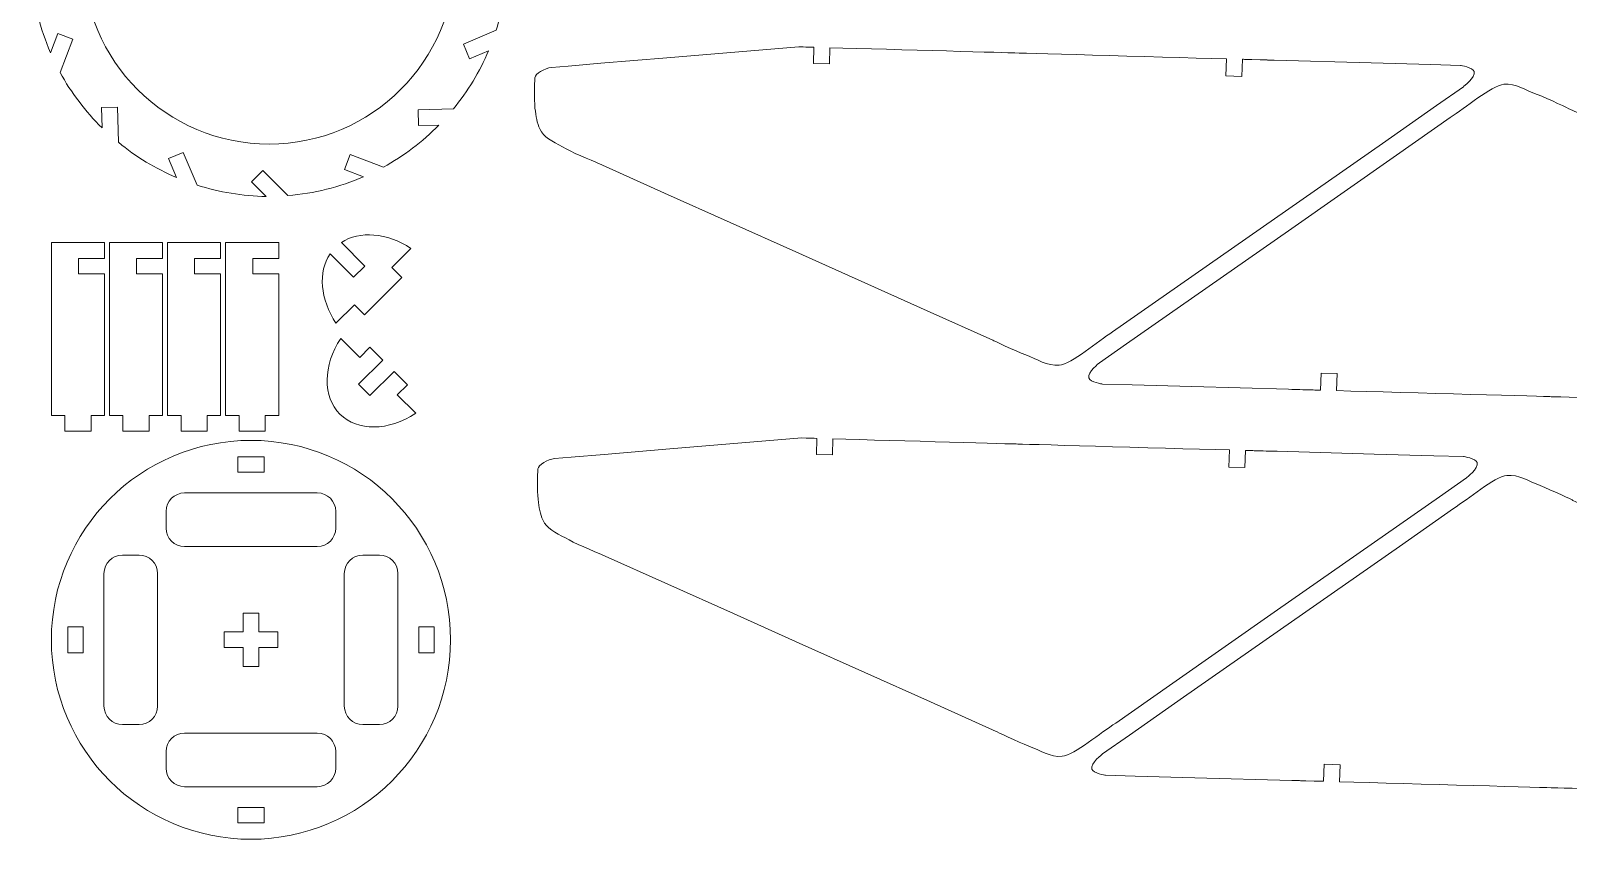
# Model space of a CAD drawing. Header units: millimetres. Extents: x -297 to 271, y -150 to 147.
# Drawn here: x -297.2 to -13.3, y -150.2 to -0.8 of the extents above; entities that cross this region are included whole.
import ezdxf

# ---------------------------------------------------------------- set-up
doc = ezdxf.new("R2010")
doc.units = ezdxf.units.MM
doc.header["$MEASUREMENT"] = 0
doc.layers.add('layer 1', color=7, linetype='Continuous')

msp = doc.modelspace()

# ---------------------------------------------------------------- linework, layer by layer
at = {"layer": 'layer 1', "color": 1, "lineweight": 9}
for points, knots in [([(-252.6139, 56.5803), (-252.6139, 56.5803), (-249.8898, 53.8562), (-249.8898, 53.8562), (-249.8898, 53.8562), (-249.8898, 53.8562), (-251.9717, 51.7743), (-251.9717, 51.7743), (-251.9717, 51.7743), (-251.9717, 51.7743), (-256.614, 56.4166), (-256.614, 56.4166), (-256.614, 56.4166), (-261.434, 56.0329), (-266.164, 54.8612), (-270.6038, 52.9423), (-270.6038, 52.9423), (-270.6038, 52.9423), (-267.0518, 51.588), (-267.0518, 51.588), (-267.0518, 51.588), (-267.0518, 51.588), (-268.1008, 48.8363), (-268.1008, 48.8363), (-268.1008, 48.8363), (-268.1008, 48.8363), (-274.238, 51.1762), (-274.238, 51.1762), (-274.238, 51.1762), (-278.0063, 49.1025), (-281.4624, 46.4795), (-284.4724, 43.4104), (-284.4724, 43.4104), (-284.4724, 43.4104), (-280.7087, 43.4909), (-280.7087, 43.4909), (-280.7087, 43.4909), (-280.7087, 43.4909), (-280.6459, 40.5474), (-280.6459, 40.5474), (-280.6459, 40.5474), (-280.6459, 40.5474), (-287.1447, 40.4074), (-287.1447, 40.4074), (-287.1447, 40.4074), (-289.8092, 37.162), (-292.0076, 33.5339), (-293.647, 29.6692), (-293.647, 29.6692), (-293.647, 29.6692), (-290.1788, 31.1343), (-290.1788, 31.1343), (-290.1788, 31.1343), (-290.1788, 31.1343), (-289.0328, 28.4218), (-289.0328, 28.4218), (-289.0328, 28.4218), (-289.0328, 28.4218), (-295.0416, 25.884), (-295.0416, 25.884), (-295.0416, 25.884), (-296.3715, 21.7601), (-297.0972, 17.4439), (-297.167, 13.1171), (-297.167, 13.1171), (-297.167, 13.1171), (-294.4434, 15.8407), (-294.4434, 15.8407), (-294.4434, 15.8407), (-294.4434, 15.8407), (-292.3615, 13.7588), (-292.3615, 13.7588), (-292.3615, 13.7588), (-292.3615, 13.7588), (-297.0038, 9.1159), (-297.0038, 9.1159), (-297.0038, 9.1159), (-296.6186, 4.2937), (-295.4469, -0.4362), (-293.528, -4.876), (-293.528, -4.876), (-293.528, -4.876), (-292.1726, -1.3218), (-292.1726, -1.3218), (-292.1726, -1.3218), (-292.1726, -1.3218), (-289.4215, -2.3708), (-289.4215, -2.3708), (-289.4215, -2.3708), (-289.4215, -2.3708), (-291.7631, -8.5124), (-291.7631, -8.5124), (-291.7631, -8.5124), (-289.6914, -12.2836), (-287.0683, -15.7505), (-283.9992, -18.7659), (-283.9992, -18.7659), (-283.9992, -18.7659), (-284.0802, -14.9785), (-284.0802, -14.9785), (-284.0802, -14.9785), (-284.0802, -14.9785), (-281.1362, -14.9157), (-281.1362, -14.9157), (-281.1362, -14.9157), (-281.1362, -14.9157), (-280.9962, -21.4366), (-280.9962, -21.4366), (-280.9962, -21.4366), (-277.7394, -24.1034), (-274.1166, -26.2964), (-270.2466, -27.9357), (-270.2466, -27.9357), (-270.2466, -27.9357), (-271.7211, -24.4449), (-271.7211, -24.4449), (-271.7211, -24.4449), (-271.7211, -24.4449), (-269.0086, -23.2989), (-269.0086, -23.2989), (-269.0086, -23.2989), (-269.0086, -23.2989), (-266.4642, -29.3231), (-266.4642, -29.3231), (-266.4642, -29.3231), (-262.3395, -30.6502), (-258.0287, -31.3651), (-253.7019, -31.4349), (-253.7019, -31.4349), (-253.7019, -31.4349), (-256.426, -28.7108), (-256.426, -28.7108), (-256.426, -28.7108), (-256.426, -28.7108), (-254.3441, -26.6289), (-254.3441, -26.6289), (-254.3441, -26.6289), (-254.3441, -26.6289), (-249.7012, -31.2712), (-249.7012, -31.2712), (-249.7012, -31.2712), (-244.8798, -30.8867), (-240.1498, -29.715), (-235.71, -27.7961), (-235.71, -27.7961), (-235.71, -27.7961), (-239.2642, -26.4407), (-239.2642, -26.4407), (-239.2642, -26.4407), (-239.2642, -26.4407), (-238.2152, -23.6896), (-238.2152, -23.6896), (-238.2152, -23.6896), (-238.2152, -23.6896), (-232.0736, -26.0312), (-232.0736, -26.0312), (-232.0736, -26.0312), (-228.3024, -23.9593), (-224.8355, -21.3363), (-221.8201, -18.2672), (-221.8201, -18.2672), (-221.8201, -18.2672), (-225.6075, -18.3482), (-225.6075, -18.3482), (-225.6075, -18.3482), (-225.6075, -18.3482), (-225.6703, -15.4042), (-225.6703, -15.4042), (-225.6703, -15.4042), (-225.6703, -15.4042), (-219.1494, -15.2642), (-219.1494, -15.2642), (-219.1494, -15.2642), (-216.4826, -12.0074), (-214.2895, -8.3846), (-212.6502, -4.5146), (-212.6502, -4.5146), (-212.6502, -4.5146), (-216.141, -5.9891), (-216.141, -5.9891), (-216.141, -5.9891), (-216.141, -5.9891), (-217.287, -3.2766), (-217.287, -3.2766), (-217.287, -3.2766), (-217.287, -3.2766), (-211.2628, -0.7322), (-211.2628, -0.7322), (-211.2628, -0.7322), (-209.9357, 3.3923), (-209.2209, 7.7031), (-209.151, 12.0299), (-209.151, 12.0299), (-209.151, 12.0299), (-211.8751, 9.3058), (-211.8751, 9.3058), (-211.8751, 9.3058), (-211.8751, 9.3058), (-213.957, 11.3877), (-213.957, 11.3877), (-213.957, 11.3877), (-213.957, 11.3877), (-209.3147, 16.0306), (-209.3147, 16.0306), (-209.3147, 16.0306), (-209.6939, 20.8474), (-210.871, 25.5828), (-212.7899, 30.0226), (-212.7899, 30.0226), (-212.7899, 30.0226), (-214.1453, 26.4678), (-214.1453, 26.4678), (-214.1453, 26.4678), (-214.1453, 26.4678), (-216.8964, 27.5173), (-216.8964, 27.5173), (-216.8964, 27.5173), (-216.8964, 27.5173), (-214.5548, 33.6584), (-214.5548, 33.6584), (-214.5548, 33.6584), (-216.6266, 37.4295), (-219.2496, 40.8964), (-222.3187, 43.9118), (-222.3187, 43.9118), (-222.3187, 43.9118), (-222.2377, 40.1244), (-222.2377, 40.1244), (-222.2377, 40.1244), (-222.2377, 40.1244), (-225.1817, 40.0616), (-225.1817, 40.0616), (-225.1817, 40.0616), (-225.1817, 40.0616), (-225.3217, 46.5825), (-225.3217, 46.5825), (-225.3217, 46.5825), (-228.5785, 49.2494), (-232.2013, 51.4424), (-236.0713, 53.0817), (-236.0713, 53.0817), (-236.0713, 53.0817), (-234.5968, 49.5909), (-234.5968, 49.5909), (-234.5968, 49.5909), (-234.5968, 49.5909), (-237.3093, 48.4449), (-237.3093, 48.4449), (-237.3093, 48.4449), (-237.3093, 48.4449), (-239.8537, 54.4691), (-239.8537, 54.4691), (-239.8537, 54.4691), (-243.9784, 55.7962), (-248.2892, 56.5111), (-252.6161, 56.5809), (-252.6161, 56.5809), (-252.6161, 56.5809), (-252.6139, 56.5803), (-252.6139, 56.5803)], [0, 0, 0, 0, 0.01515152, 0.01515152, 0.01515152, 0.01515152, 0.03030303, 0.03030303, 0.03030303, 0.03030303, 0.04545455, 0.04545455, 0.04545455, 0.04545455, 0.06060606, 0.06060606, 0.06060606, 0.06060606, 0.07575758, 0.07575758, 0.07575758, 0.07575758, 0.09090909, 0.09090909, 0.09090909, 0.09090909, 0.10606061, 0.10606061, 0.10606061, 0.10606061, 0.12121212, 0.12121212, 0.12121212, 0.12121212, 0.13636364, 0.13636364, 0.13636364, 0.13636364, 0.15151515, 0.15151515, 0.15151515, 0.15151515, 0.16666667, 0.16666667, 0.16666667, 0.16666667, 0.18181818, 0.18181818, 0.18181818, 0.18181818, 0.1969697, 0.1969697, 0.1969697, 0.1969697, 0.21212121, 0.21212121, 0.21212121, 0.21212121, 0.22727273, 0.22727273, 0.22727273, 0.22727273, 0.24242424, 0.24242424, 0.24242424, 0.24242424, 0.25757576, 0.25757576, 0.25757576, 0.25757576, 0.27272727, 0.27272727, 0.27272727, 0.27272727, 0.28787879, 0.28787879, 0.28787879, 0.28787879, 0.3030303, 0.3030303, 0.3030303, 0.3030303, 0.31818182, 0.31818182, 0.31818182, 0.31818182, 0.33333333, 0.33333333, 0.33333333, 0.33333333, 0.34848485, 0.34848485, 0.34848485, 0.34848485, 0.36363636, 0.36363636, 0.36363636, 0.36363636, 0.37878788, 0.37878788, 0.37878788, 0.37878788, 0.39393939, 0.39393939, 0.39393939, 0.39393939, 0.40909091, 0.40909091, 0.40909091, 0.40909091, 0.42424242, 0.42424242, 0.42424242, 0.42424242, 0.43939394, 0.43939394, 0.43939394, 0.43939394, 0.45454545, 0.45454545, 0.45454545, 0.45454545, 0.46969697, 0.46969697, 0.46969697, 0.46969697, 0.48484848, 0.48484848, 0.48484848, 0.48484848, 0.5, 0.5, 0.5, 0.5, 0.51515152, 0.51515152, 0.51515152, 0.51515152, 0.53030303, 0.53030303, 0.53030303, 0.53030303, 0.54545455, 0.54545455, 0.54545455, 0.54545455, 0.56060606, 0.56060606, 0.56060606, 0.56060606, 0.57575758, 0.57575758, 0.57575758, 0.57575758, 0.59090909, 0.59090909, 0.59090909, 0.59090909, 0.60606061, 0.60606061, 0.60606061, 0.60606061, 0.62121212, 0.62121212, 0.62121212, 0.62121212, 0.63636364, 0.63636364, 0.63636364, 0.63636364, 0.65151515, 0.65151515, 0.65151515, 0.65151515, 0.66666667, 0.66666667, 0.66666667, 0.66666667, 0.68181818, 0.68181818, 0.68181818, 0.68181818, 0.6969697, 0.6969697, 0.6969697, 0.6969697, 0.71212121, 0.71212121, 0.71212121, 0.71212121, 0.72727273, 0.72727273, 0.72727273, 0.72727273, 0.74242424, 0.74242424, 0.74242424, 0.74242424, 0.75757576, 0.75757576, 0.75757576, 0.75757576, 0.77272727, 0.77272727, 0.77272727, 0.77272727, 0.78787879, 0.78787879, 0.78787879, 0.78787879, 0.8030303, 0.8030303, 0.8030303, 0.8030303, 0.81818182, 0.81818182, 0.81818182, 0.81818182, 0.83333333, 0.83333333, 0.83333333, 0.83333333, 0.84848485, 0.84848485, 0.84848485, 0.84848485, 0.86363636, 0.86363636, 0.86363636, 0.86363636, 0.87878788, 0.87878788, 0.87878788, 0.87878788, 0.89393939, 0.89393939, 0.89393939, 0.89393939, 0.90909091, 0.90909091, 0.90909091, 0.90909091, 0.92424242, 0.92424242, 0.92424242, 0.92424242, 0.93939394, 0.93939394, 0.93939394, 0.93939394, 0.95454545, 0.95454545, 0.95454545, 0.95454545, 0.96969697, 0.96969697, 0.96969697, 0.96969697, 1, 1, 1, 1]), ([(-218.8296, 12.5729), (-218.8296, 31.5324), (-234.1993, 46.9021), (-253.1588, 46.9021), (-253.1588, 46.9021), (-272.1183, 46.9021), (-287.488, 31.5324), (-287.488, 12.5729), (-287.488, 12.5729), (-287.488, -6.3866), (-272.1183, -21.7563), (-253.1588, -21.7563), (-253.1588, -21.7563), (-234.1993, -21.7563), (-218.8296, -6.3866), (-218.8296, 12.5729)], [0, 0, 0, 0, 0.2, 0.2, 0.2, 0.2, 0.4, 0.4, 0.4, 0.4, 0.6, 0.6, 0.6, 0.6, 1, 1, 1, 1]), ([(-219.6764, -113.3311), (-219.6764, -92.9841), (-236.1709, -76.4896), (-256.5179, -76.4896), (-256.5179, -76.4896), (-276.8649, -76.4896), (-293.3594, -92.9841), (-293.3594, -113.3311), (-293.3594, -113.3311), (-293.3594, -133.6781), (-276.8649, -150.1726), (-256.5179, -150.1726), (-256.5179, -150.1726), (-236.1709, -150.1726), (-219.6764, -133.6781), (-219.6764, -113.3311)], [0, 0, 0, 0, 0.2, 0.2, 0.2, 0.2, 0.4, 0.4, 0.4, 0.4, 0.6, 0.6, 0.6, 0.6, 1, 1, 1, 1]), ([(-258.9426, -82.361), (-258.9426, -82.361), (-254.0932, -82.361), (-254.0932, -82.361), (-254.0932, -82.361), (-254.0932, -82.361), (-254.0932, -79.5116), (-254.0932, -79.5116), (-254.0932, -79.5116), (-254.0932, -79.5116), (-258.9426, -79.5116), (-258.9426, -79.5116), (-258.9426, -79.5116), (-258.9426, -79.5116), (-258.9426, -82.361), (-258.9426, -82.361)], [0, 0, 0, 0, 0.2, 0.2, 0.2, 0.2, 0.4, 0.4, 0.4, 0.4, 0.6, 0.6, 0.6, 0.6, 1, 1, 1, 1]), ([(-268.7673, -86.1985), (-268.7673, -86.1985), (-244.2684, -86.1985), (-244.2684, -86.1985), (-244.2684, -86.1985), (-242.3879, -86.1984), (-240.8629, -87.7234), (-240.8629, -89.6038), (-240.8629, -89.6038), (-240.8629, -89.6038), (-240.863, -92.6904), (-240.863, -92.6904), (-240.863, -92.6904), (-240.8629, -94.5707), (-242.3879, -96.0957), (-244.2683, -96.0957), (-244.2683, -96.0957), (-244.2683, -96.0957), (-268.7673, -96.0958), (-268.7673, -96.0958), (-268.7673, -96.0958), (-270.6475, -96.0957), (-272.1725, -94.5707), (-272.1725, -92.6903), (-272.1725, -92.6903), (-272.1725, -92.6903), (-272.1727, -89.604), (-272.1727, -89.604), (-272.1727, -89.604), (-272.1725, -87.7234), (-270.6475, -86.1984), (-268.7671, -86.1984)], [0, 0, 0, 0, 0.11111111, 0.11111111, 0.11111111, 0.11111111, 0.22222222, 0.22222222, 0.22222222, 0.22222222, 0.33333333, 0.33333333, 0.33333333, 0.33333333, 0.44444444, 0.44444444, 0.44444444, 0.44444444, 0.55555556, 0.55555556, 0.55555556, 0.55555556, 0.66666667, 0.66666667, 0.66666667, 0.66666667, 0.77777778, 0.77777778, 0.77777778, 0.77777778, 1, 1, 1, 1]), ([(-273.7531, -101.0816), (-273.7531, -101.0816), (-273.7531, -125.5805), (-273.7531, -125.5805), (-273.7531, -125.5805), (-273.753, -127.4609), (-275.278, -128.9859), (-277.1584, -128.9859), (-277.1584, -128.9859), (-277.1584, -128.9859), (-280.245, -128.9859), (-280.245, -128.9859), (-280.245, -128.9859), (-282.1253, -128.9859), (-283.6503, -127.4609), (-283.6503, -125.5805), (-283.6503, -125.5805), (-283.6503, -125.5805), (-283.6504, -101.0816), (-283.6504, -101.0816), (-283.6504, -101.0816), (-283.6503, -99.2013), (-282.1253, -97.6763), (-280.2449, -97.6763), (-280.2449, -97.6763), (-280.2449, -97.6763), (-277.1585, -97.6762), (-277.1585, -97.6762), (-277.1585, -97.6762), (-275.278, -97.6763), (-273.753, -99.2013), (-273.753, -101.0817)], [0, 0, 0, 0, 0.11111111, 0.11111111, 0.11111111, 0.11111111, 0.22222222, 0.22222222, 0.22222222, 0.22222222, 0.33333333, 0.33333333, 0.33333333, 0.33333333, 0.44444444, 0.44444444, 0.44444444, 0.44444444, 0.55555556, 0.55555556, 0.55555556, 0.55555556, 0.66666667, 0.66666667, 0.66666667, 0.66666667, 0.77777778, 0.77777778, 0.77777778, 0.77777778, 1, 1, 1, 1]), ([(-229.3854, -101.0816), (-229.3854, -101.0816), (-229.3854, -125.5805), (-229.3854, -125.5805), (-229.3854, -125.5805), (-229.3853, -127.4609), (-230.9103, -128.9859), (-232.7907, -128.9859), (-232.7907, -128.9859), (-232.7907, -128.9859), (-235.8772, -128.9859), (-235.8772, -128.9859), (-235.8772, -128.9859), (-237.7576, -128.9859), (-239.2826, -127.4609), (-239.2826, -125.5805), (-239.2826, -125.5805), (-239.2826, -125.5805), (-239.2827, -101.0816), (-239.2827, -101.0816), (-239.2827, -101.0816), (-239.2826, -99.2013), (-237.7576, -97.6763), (-235.8772, -97.6763), (-235.8772, -97.6763), (-235.8772, -97.6763), (-232.7908, -97.6762), (-232.7908, -97.6762), (-232.7908, -97.6762), (-230.9103, -97.6763), (-229.3853, -99.2013), (-229.3853, -101.0817)], [0, 0, 0, 0, 0.11111111, 0.11111111, 0.11111111, 0.11111111, 0.22222222, 0.22222222, 0.22222222, 0.22222222, 0.33333333, 0.33333333, 0.33333333, 0.33333333, 0.44444444, 0.44444444, 0.44444444, 0.44444444, 0.55555556, 0.55555556, 0.55555556, 0.55555556, 0.66666667, 0.66666667, 0.66666667, 0.66666667, 0.77777778, 0.77777778, 0.77777778, 0.77777778, 1, 1, 1, 1]), ([(-257.9629, -108.3861), (-257.9629, -108.3861), (-257.9629, -111.8858), (-257.9629, -111.8858), (-257.9629, -111.8858), (-257.9629, -111.8858), (-261.4631, -111.8858), (-261.4631, -111.8858), (-261.4631, -111.8858), (-261.4631, -111.8858), (-261.4631, -114.7758), (-261.4631, -114.7758), (-261.4631, -114.7758), (-261.4631, -114.7758), (-257.9629, -114.7758), (-257.9629, -114.7758), (-257.9629, -114.7758), (-257.9629, -114.7758), (-257.9629, -118.276), (-257.9629, -118.276), (-257.9629, -118.276), (-257.9629, -118.276), (-255.0729, -118.276), (-255.0729, -118.276), (-255.0729, -118.276), (-255.0729, -118.276), (-255.0729, -114.7758), (-255.0729, -114.7758), (-255.0729, -114.7758), (-255.0729, -114.7758), (-251.5727, -114.7758), (-251.5727, -114.7758), (-251.5727, -114.7758), (-251.5727, -114.7758), (-251.5727, -111.8858), (-251.5727, -111.8858), (-251.5727, -111.8858), (-251.5727, -111.8858), (-255.0729, -111.8858), (-255.0729, -111.8858), (-255.0729, -111.8858), (-255.0729, -111.8858), (-255.0729, -108.3861), (-255.0729, -108.3861), (-255.0729, -108.3861), (-255.0729, -108.3861), (-257.9629, -108.3861), (-257.9629, -108.3861)], [0, 0, 0, 0, 0.07692308, 0.07692308, 0.07692308, 0.07692308, 0.15384615, 0.15384615, 0.15384615, 0.15384615, 0.23076923, 0.23076923, 0.23076923, 0.23076923, 0.30769231, 0.30769231, 0.30769231, 0.30769231, 0.38461538, 0.38461538, 0.38461538, 0.38461538, 0.46153846, 0.46153846, 0.46153846, 0.46153846, 0.53846154, 0.53846154, 0.53846154, 0.53846154, 0.61538462, 0.61538462, 0.61538462, 0.61538462, 0.69230769, 0.69230769, 0.69230769, 0.69230769, 0.76923077, 0.76923077, 0.76923077, 0.76923077, 0.84615385, 0.84615385, 0.84615385, 0.84615385, 1, 1, 1, 1]), ([(-290.3373, -110.9064), (-290.3373, -110.9064), (-290.3373, -115.7558), (-290.3373, -115.7558), (-290.3373, -115.7558), (-290.3373, -115.7558), (-287.4879, -115.7558), (-287.4879, -115.7558), (-287.4879, -115.7558), (-287.4879, -115.7558), (-287.4879, -110.9064), (-287.4879, -110.9064), (-287.4879, -110.9064), (-287.4879, -110.9064), (-290.3373, -110.9064), (-290.3373, -110.9064)], [0, 0, 0, 0, 0.2, 0.2, 0.2, 0.2, 0.4, 0.4, 0.4, 0.4, 0.6, 0.6, 0.6, 0.6, 1, 1, 1, 1]), ([(-225.5479, -110.9064), (-225.5479, -110.9064), (-225.5479, -115.7558), (-225.5479, -115.7558), (-225.5479, -115.7558), (-225.5479, -115.7558), (-222.6985, -115.7558), (-222.6985, -115.7558), (-222.6985, -115.7558), (-222.6985, -115.7558), (-222.6985, -110.9064), (-222.6985, -110.9064), (-222.6985, -110.9064), (-222.6985, -110.9064), (-225.5479, -110.9064), (-225.5479, -110.9064)], [0, 0, 0, 0, 0.2, 0.2, 0.2, 0.2, 0.4, 0.4, 0.4, 0.4, 0.6, 0.6, 0.6, 0.6, 1, 1, 1, 1]), ([(-268.7673, -130.5663), (-268.7673, -130.5663), (-244.2684, -130.5663), (-244.2684, -130.5663), (-244.2684, -130.5663), (-242.3879, -130.5661), (-240.8629, -132.0911), (-240.8629, -133.9715), (-240.8629, -133.9715), (-240.8629, -133.9715), (-240.863, -137.0582), (-240.863, -137.0582), (-240.863, -137.0582), (-240.8629, -138.9384), (-242.3879, -140.4634), (-244.2683, -140.4634), (-244.2683, -140.4634), (-244.2683, -140.4634), (-268.7673, -140.4636), (-268.7673, -140.4636), (-268.7673, -140.4636), (-270.6475, -140.4634), (-272.1725, -138.9384), (-272.1725, -137.058), (-272.1725, -137.058), (-272.1725, -137.058), (-272.1727, -133.9717), (-272.1727, -133.9717), (-272.1727, -133.9717), (-272.1725, -132.0911), (-270.6475, -130.5661), (-268.7671, -130.5661)], [0, 0, 0, 0, 0.11111111, 0.11111111, 0.11111111, 0.11111111, 0.22222222, 0.22222222, 0.22222222, 0.22222222, 0.33333333, 0.33333333, 0.33333333, 0.33333333, 0.44444444, 0.44444444, 0.44444444, 0.44444444, 0.55555556, 0.55555556, 0.55555556, 0.55555556, 0.66666667, 0.66666667, 0.66666667, 0.66666667, 0.77777778, 0.77777778, 0.77777778, 0.77777778, 1, 1, 1, 1]), ([(-258.9426, -147.1505), (-258.9426, -147.1505), (-254.0932, -147.1505), (-254.0932, -147.1505), (-254.0932, -147.1505), (-254.0932, -147.1505), (-254.0932, -144.3011), (-254.0932, -144.3011), (-254.0932, -144.3011), (-254.0932, -144.3011), (-258.9426, -144.3011), (-258.9426, -144.3011), (-258.9426, -144.3011), (-258.9426, -144.3011), (-258.9426, -147.1505), (-258.9426, -147.1505)], [0, 0, 0, 0, 0.2, 0.2, 0.2, 0.2, 0.4, 0.4, 0.4, 0.4, 0.6, 0.6, 0.6, 0.6, 1, 1, 1, 1])]:
    msp.add_open_spline(points, degree=3, knots=knots, dxfattribs=at)
at = {"layer": 'layer 1', "color": 1, "lineweight": 20}
for points, knots in [([(-33.2074, -7.2314), (-33.2074, -7.2314), (-38.7141, -7.0769), (-38.7141, -7.0769), (-38.7141, -7.0769), (-38.7141, -7.0769), (-49.7275, -6.7668), (-49.7275, -6.7668), (-49.7275, -6.7668), (-49.7275, -6.7668), (-67.5986, -6.2644), (-67.5986, -6.2644), (-67.5986, -6.2644), (-71.1081, -6.1657), (-66.6779, -6.2894), (-70.2109, -6.1906), (-70.2109, -6.1906), (-70.2109, -6.1906), (-71.7542, -6.1471), (-71.7542, -6.1471), (-71.7542, -6.1471), (-71.7542, -6.1471), (-72.4127, -6.129), (-72.7422, -6.1199), (-72.7422, -6.1199), (-72.9907, -6.113), (-73.2392, -6.1059), (-73.4877, -6.0989), (-73.4877, -6.0989), (-73.4877, -6.0989), (-73.5835, -9.2537), (-73.5835, -9.2537), (-73.5835, -9.2537), (-73.5835, -9.2537), (-76.5383, -9.164), (-76.5383, -9.164), (-76.5383, -9.164), (-76.5383, -9.164), (-76.4427, -6.0158), (-76.4427, -6.0158), (-76.4427, -6.0158), (-89.8698, -5.638), (-115.8071, -4.9083), (-115.8071, -4.9083), (-115.8071, -4.9083), (-115.8071, -4.9083), (-137.345, -4.3025), (-149.6346, -3.9568), (-149.6346, -3.9568), (-149.6346, -3.9568), (-149.7252, -6.9419), (-149.7252, -6.9419), (-149.7252, -6.9419), (-149.7252, -6.9419), (-152.68, -6.8522), (-152.68, -6.8522), (-152.68, -6.8522), (-152.68, -6.8522), (-152.5896, -3.8737), (-152.5896, -3.8737), (-152.5896, -3.8737), (-153.2532, -3.8553), (-153.9168, -3.8371), (-154.5804, -3.8177), (-154.5804, -3.8177), (-154.5905, -3.8174), (-154.5692, -3.818), (-154.6102, -3.8169), (-154.6102, -3.8169), (-154.6102, -3.8169), (-155.3987, -3.7957), (-155.3987, -3.7957), (-155.3987, -3.7957), (-155.3987, -3.7957), (-179.731, -5.8253), (-179.731, -5.8253), (-179.731, -5.8253), (-179.731, -5.8253), (-191.8974, -6.8395), (-191.8974, -6.8395), (-191.8974, -6.8395), (-191.8974, -6.8395), (-197.9806, -7.3469), (-197.9806, -7.3469), (-197.9806, -7.3469), (-197.9806, -7.3469), (-201.0225, -7.6009), (-201.0225, -7.6009), (-201.0225, -7.6009), (-202.3195, -7.7606), (-204.0542, -8.761), (-204.1093, -9.514), (-204.1093, -9.514), (-204.1093, -9.514), (-204.1553, -11.1725), (-204.1553, -11.1725), (-204.1553, -11.1725), (-204.1553, -11.1725), (-204.2366, -14.3007), (-204.0135, -15.7104), (-204.0135, -15.7104), (-203.7903, -17.1202), (-203.6604, -18.2312), (-202.8735, -19.5198), (-202.8735, -19.5198), (-202.0866, -20.8084), (-200.1006, -21.6456), (-198.3347, -22.6355), (-198.3347, -22.6355), (-196.5688, -23.6254), (-192.2723, -25.3552), (-192.2723, -25.3552), (-192.2723, -25.3552), (-192.2723, -25.3552), (-180.148, -30.7963), (-180.148, -30.7963), (-180.148, -30.7963), (-180.148, -30.7963), (-168.0242, -36.2363), (-168.0242, -36.2363), (-168.0242, -36.2363), (-168.0242, -36.2363), (-155.8999, -41.6763), (-155.8999, -41.6763), (-155.8999, -41.6763), (-155.8999, -41.6763), (-131.6513, -52.5574), (-131.6513, -52.5574), (-131.6513, -52.5574), (-131.6513, -52.5574), (-119.527, -57.9974), (-119.527, -57.9974), (-119.527, -57.9974), (-119.527, -57.9974), (-115.5029, -59.9511), (-113.4651, -60.7177), (-113.4651, -60.7177), (-111.4273, -61.4843), (-109.5073, -62.7931), (-107.3354, -62.6029), (-107.3354, -62.6029), (-104.9647, -62.3408), (-100.1349, -58.1585), (-97.4411, -56.4688), (-97.4411, -56.4688), (-97.4411, -56.4688), (-87.4795, -49.499), (-87.4795, -49.499), (-87.4795, -49.499), (-87.4795, -49.499), (-67.5558, -35.5611), (-67.5558, -35.5611), (-67.5558, -35.5611), (-67.5558, -35.5611), (-47.6321, -21.6227), (-47.6321, -21.6227), (-47.6321, -21.6227), (-47.6321, -21.6227), (-37.6705, -14.6535), (-37.6705, -14.6535), (-37.6705, -14.6535), (-37.6705, -14.6535), (-32.6903, -11.1689), (-32.6903, -11.1689), (-32.6903, -11.1689), (-32.6903, -11.1689), (-30.3649, -9.4314), (-30.7007, -8.3584), (-30.7007, -8.3584), (-30.9529, -7.5526), (-33.2077, -7.2317), (-33.2077, -7.2317), (-33.2077, -7.2317), (-33.2077, -7.2317), (-33.2074, -7.2314), (-33.2074, -7.2314)], [0, 0, 0, 0, 0.02222222, 0.02222222, 0.02222222, 0.02222222, 0.04444444, 0.04444444, 0.04444444, 0.04444444, 0.06666667, 0.06666667, 0.06666667, 0.06666667, 0.08888889, 0.08888889, 0.08888889, 0.08888889, 0.11111111, 0.11111111, 0.11111111, 0.11111111, 0.13333333, 0.13333333, 0.13333333, 0.13333333, 0.15555556, 0.15555556, 0.15555556, 0.15555556, 0.17777778, 0.17777778, 0.17777778, 0.17777778, 0.2, 0.2, 0.2, 0.2, 0.22222222, 0.22222222, 0.22222222, 0.22222222, 0.24444444, 0.24444444, 0.24444444, 0.24444444, 0.26666667, 0.26666667, 0.26666667, 0.26666667, 0.28888889, 0.28888889, 0.28888889, 0.28888889, 0.31111111, 0.31111111, 0.31111111, 0.31111111, 0.33333333, 0.33333333, 0.33333333, 0.33333333, 0.35555556, 0.35555556, 0.35555556, 0.35555556, 0.37777778, 0.37777778, 0.37777778, 0.37777778, 0.4, 0.4, 0.4, 0.4, 0.42222222, 0.42222222, 0.42222222, 0.42222222, 0.44444444, 0.44444444, 0.44444444, 0.44444444, 0.46666667, 0.46666667, 0.46666667, 0.46666667, 0.48888889, 0.48888889, 0.48888889, 0.48888889, 0.51111111, 0.51111111, 0.51111111, 0.51111111, 0.53333333, 0.53333333, 0.53333333, 0.53333333, 0.55555556, 0.55555556, 0.55555556, 0.55555556, 0.57777778, 0.57777778, 0.57777778, 0.57777778, 0.6, 0.6, 0.6, 0.6, 0.62222222, 0.62222222, 0.62222222, 0.62222222, 0.64444444, 0.64444444, 0.64444444, 0.64444444, 0.66666667, 0.66666667, 0.66666667, 0.66666667, 0.68888889, 0.68888889, 0.68888889, 0.68888889, 0.71111111, 0.71111111, 0.71111111, 0.71111111, 0.73333333, 0.73333333, 0.73333333, 0.73333333, 0.75555556, 0.75555556, 0.75555556, 0.75555556, 0.77777778, 0.77777778, 0.77777778, 0.77777778, 0.8, 0.8, 0.8, 0.8, 0.82222222, 0.82222222, 0.82222222, 0.82222222, 0.84444444, 0.84444444, 0.84444444, 0.84444444, 0.86666667, 0.86666667, 0.86666667, 0.86666667, 0.88888889, 0.88888889, 0.88888889, 0.88888889, 0.91111111, 0.91111111, 0.91111111, 0.91111111, 0.93333333, 0.93333333, 0.93333333, 0.93333333, 0.95555556, 0.95555556, 0.95555556, 0.95555556, 1, 1, 1, 1]), ([(-99.3354, -66.0879), (-99.3354, -66.0879), (-93.8287, -66.2424), (-93.8287, -66.2424), (-93.8287, -66.2424), (-93.8287, -66.2424), (-82.8153, -66.5525), (-82.8153, -66.5525), (-82.8153, -66.5525), (-82.8153, -66.5525), (-64.9442, -67.0549), (-64.9442, -67.0549), (-64.9442, -67.0549), (-61.4347, -67.1536), (-65.8649, -67.0299), (-62.3319, -67.1287), (-62.3319, -67.1287), (-62.3319, -67.1287), (-60.7886, -67.1723), (-60.7886, -67.1723), (-60.7886, -67.1723), (-60.7886, -67.1723), (-60.1301, -67.1903), (-59.8006, -67.1995), (-59.8006, -67.1995), (-59.5521, -67.2065), (-59.3036, -67.2135), (-59.0551, -67.2204), (-59.0551, -67.2204), (-59.0551, -67.2204), (-58.9593, -64.0656), (-58.9593, -64.0656), (-58.9593, -64.0656), (-58.9593, -64.0656), (-56.0045, -64.1553), (-56.0045, -64.1553), (-56.0045, -64.1553), (-56.0045, -64.1553), (-56.1001, -67.3035), (-56.1001, -67.3035), (-56.1001, -67.3035), (-42.673, -67.6813), (-16.7356, -68.411), (-16.7356, -68.411), (-16.7356, -68.411), (-16.7356, -68.411), (4.8023, -69.0168), (17.0918, -69.3625), (17.0918, -69.3625), (17.0918, -69.3625), (17.1824, -66.3774), (17.1824, -66.3774), (17.1824, -66.3774), (17.1824, -66.3774), (20.1372, -66.4671), (20.1372, -66.4671), (20.1372, -66.4671), (20.1372, -66.4671), (20.0468, -69.4456), (20.0468, -69.4456), (20.0468, -69.4456), (20.7104, -69.4641), (21.374, -69.4822), (22.0375, -69.5016), (22.0375, -69.5016), (22.0477, -69.5019), (22.0262, -69.5013), (22.0673, -69.5024), (22.0673, -69.5024), (22.0673, -69.5024), (22.8558, -69.5235), (22.8558, -69.5235), (22.8558, -69.5235), (22.8558, -69.5235), (47.1881, -67.4939), (47.1881, -67.4939), (47.1881, -67.4939), (47.1881, -67.4939), (59.3545, -66.4797), (59.3545, -66.4797), (59.3545, -66.4797), (59.3545, -66.4797), (65.4377, -65.9723), (65.4377, -65.9723), (65.4377, -65.9723), (65.4377, -65.9723), (68.4796, -65.7183), (68.4796, -65.7183), (68.4796, -65.7183), (69.7766, -65.5586), (71.5113, -64.5582), (71.5663, -63.8052), (71.5663, -63.8052), (71.5663, -63.8052), (71.6121, -62.1467), (71.6121, -62.1467), (71.6121, -62.1467), (71.6121, -62.1467), (71.6935, -59.0186), (71.4703, -57.6088), (71.4703, -57.6088), (71.2471, -56.199), (71.1171, -55.088), (70.3302, -53.7994), (70.3302, -53.7994), (69.5433, -52.5108), (67.5573, -51.6736), (65.7914, -50.6837), (65.7914, -50.6837), (64.0255, -49.6938), (59.7289, -47.964), (59.7289, -47.964), (59.7289, -47.964), (59.7289, -47.964), (47.6046, -42.5229), (47.6046, -42.5229), (47.6046, -42.5229), (47.6046, -42.5229), (35.4808, -37.0829), (35.4808, -37.0829), (35.4808, -37.0829), (35.4808, -37.0829), (23.3565, -31.6429), (23.3565, -31.6429), (23.3565, -31.6429), (23.3565, -31.6429), (-0.8921, -20.7618), (-0.8921, -20.7618), (-0.8921, -20.7618), (-0.8921, -20.7618), (-13.0164, -15.3218), (-13.0164, -15.3218), (-13.0164, -15.3218), (-13.0164, -15.3218), (-17.0404, -13.3681), (-19.0782, -12.6015), (-19.0782, -12.6015), (-21.116, -11.8349), (-23.036, -10.5261), (-25.2079, -10.7163), (-25.2079, -10.7163), (-27.5786, -10.9784), (-32.4084, -15.1607), (-35.1022, -16.8504), (-35.1022, -16.8504), (-35.1022, -16.8504), (-45.0638, -23.8202), (-45.0638, -23.8202), (-45.0638, -23.8202), (-45.0638, -23.8202), (-64.9875, -37.7581), (-64.9875, -37.7581), (-64.9875, -37.7581), (-64.9875, -37.7581), (-84.9112, -51.6965), (-84.9112, -51.6965), (-84.9112, -51.6965), (-84.9112, -51.6965), (-94.8728, -58.6657), (-94.8728, -58.6657), (-94.8728, -58.6657), (-94.8728, -58.6657), (-99.853, -62.1503), (-99.853, -62.1503), (-99.853, -62.1503), (-99.853, -62.1503), (-102.1784, -63.8878), (-101.8426, -64.9608), (-101.8426, -64.9608), (-101.5904, -65.7666), (-99.3356, -66.0875), (-99.3356, -66.0875), (-99.3356, -66.0875), (-99.3356, -66.0875), (-99.3354, -66.0879), (-99.3354, -66.0879)], [0, 0, 0, 0, 0.02222222, 0.02222222, 0.02222222, 0.02222222, 0.04444444, 0.04444444, 0.04444444, 0.04444444, 0.06666667, 0.06666667, 0.06666667, 0.06666667, 0.08888889, 0.08888889, 0.08888889, 0.08888889, 0.11111111, 0.11111111, 0.11111111, 0.11111111, 0.13333333, 0.13333333, 0.13333333, 0.13333333, 0.15555556, 0.15555556, 0.15555556, 0.15555556, 0.17777778, 0.17777778, 0.17777778, 0.17777778, 0.2, 0.2, 0.2, 0.2, 0.22222222, 0.22222222, 0.22222222, 0.22222222, 0.24444444, 0.24444444, 0.24444444, 0.24444444, 0.26666667, 0.26666667, 0.26666667, 0.26666667, 0.28888889, 0.28888889, 0.28888889, 0.28888889, 0.31111111, 0.31111111, 0.31111111, 0.31111111, 0.33333333, 0.33333333, 0.33333333, 0.33333333, 0.35555556, 0.35555556, 0.35555556, 0.35555556, 0.37777778, 0.37777778, 0.37777778, 0.37777778, 0.4, 0.4, 0.4, 0.4, 0.42222222, 0.42222222, 0.42222222, 0.42222222, 0.44444444, 0.44444444, 0.44444444, 0.44444444, 0.46666667, 0.46666667, 0.46666667, 0.46666667, 0.48888889, 0.48888889, 0.48888889, 0.48888889, 0.51111111, 0.51111111, 0.51111111, 0.51111111, 0.53333333, 0.53333333, 0.53333333, 0.53333333, 0.55555556, 0.55555556, 0.55555556, 0.55555556, 0.57777778, 0.57777778, 0.57777778, 0.57777778, 0.6, 0.6, 0.6, 0.6, 0.62222222, 0.62222222, 0.62222222, 0.62222222, 0.64444444, 0.64444444, 0.64444444, 0.64444444, 0.66666667, 0.66666667, 0.66666667, 0.66666667, 0.68888889, 0.68888889, 0.68888889, 0.68888889, 0.71111111, 0.71111111, 0.71111111, 0.71111111, 0.73333333, 0.73333333, 0.73333333, 0.73333333, 0.75555556, 0.75555556, 0.75555556, 0.75555556, 0.77777778, 0.77777778, 0.77777778, 0.77777778, 0.8, 0.8, 0.8, 0.8, 0.82222222, 0.82222222, 0.82222222, 0.82222222, 0.84444444, 0.84444444, 0.84444444, 0.84444444, 0.86666667, 0.86666667, 0.86666667, 0.86666667, 0.88888889, 0.88888889, 0.88888889, 0.88888889, 0.91111111, 0.91111111, 0.91111111, 0.91111111, 0.93333333, 0.93333333, 0.93333333, 0.93333333, 0.95555556, 0.95555556, 0.95555556, 0.95555556, 1, 1, 1, 1]), ([(-293.3568, -39.9598), (-293.3568, -39.9598), (-293.3568, -71.9099), (-293.3568, -71.9099), (-293.3568, -71.9099), (-293.3568, -71.9099), (-290.8708, -71.9099), (-290.8708, -71.9099), (-290.8708, -71.9099), (-290.8708, -71.9099), (-290.8708, -74.7591), (-290.8708, -74.7591), (-290.8708, -74.7591), (-290.8708, -74.7591), (-286.0427, -74.7591), (-286.0427, -74.7591), (-286.0427, -74.7591), (-286.0427, -74.7591), (-286.0427, -71.9099), (-286.0427, -71.9099), (-286.0427, -71.9099), (-286.0427, -71.9099), (-283.5573, -71.9099), (-283.5573, -71.9099), (-283.5573, -71.9099), (-283.5573, -71.9099), (-283.5573, -45.7349), (-283.5573, -45.7349), (-283.5573, -45.7349), (-283.5573, -45.7349), (-288.3694, -45.7349), (-288.3694, -45.7349), (-288.3694, -45.7349), (-288.3694, -45.7349), (-288.3694, -42.9105), (-288.3694, -42.9105), (-288.3694, -42.9105), (-288.3694, -42.9105), (-283.5573, -42.9105), (-283.5573, -42.9105), (-283.5573, -42.9105), (-283.5573, -42.9105), (-283.5573, -39.9598), (-283.5573, -39.9598), (-283.5573, -39.9598), (-283.5573, -39.9598), (-293.3568, -39.9598), (-293.3568, -39.9598)], [0, 0, 0, 0, 0.07692308, 0.07692308, 0.07692308, 0.07692308, 0.15384615, 0.15384615, 0.15384615, 0.15384615, 0.23076923, 0.23076923, 0.23076923, 0.23076923, 0.30769231, 0.30769231, 0.30769231, 0.30769231, 0.38461538, 0.38461538, 0.38461538, 0.38461538, 0.46153846, 0.46153846, 0.46153846, 0.46153846, 0.53846154, 0.53846154, 0.53846154, 0.53846154, 0.61538462, 0.61538462, 0.61538462, 0.61538462, 0.69230769, 0.69230769, 0.69230769, 0.69230769, 0.76923077, 0.76923077, 0.76923077, 0.76923077, 0.84615385, 0.84615385, 0.84615385, 0.84615385, 1, 1, 1, 1]), ([(-282.6323, -39.9598), (-282.6323, -39.9598), (-282.6323, -71.9099), (-282.6323, -71.9099), (-282.6323, -71.9099), (-282.6323, -71.9099), (-280.1463, -71.9099), (-280.1463, -71.9099), (-280.1463, -71.9099), (-280.1463, -71.9099), (-280.1463, -74.7591), (-280.1463, -74.7591), (-280.1463, -74.7591), (-280.1463, -74.7591), (-275.3182, -74.7591), (-275.3182, -74.7591), (-275.3182, -74.7591), (-275.3182, -74.7591), (-275.3182, -71.9099), (-275.3182, -71.9099), (-275.3182, -71.9099), (-275.3182, -71.9099), (-272.8328, -71.9099), (-272.8328, -71.9099), (-272.8328, -71.9099), (-272.8328, -71.9099), (-272.8328, -45.7349), (-272.8328, -45.7349), (-272.8328, -45.7349), (-272.8328, -45.7349), (-277.6449, -45.7349), (-277.6449, -45.7349), (-277.6449, -45.7349), (-277.6449, -45.7349), (-277.6449, -42.9105), (-277.6449, -42.9105), (-277.6449, -42.9105), (-277.6449, -42.9105), (-272.8328, -42.9105), (-272.8328, -42.9105), (-272.8328, -42.9105), (-272.8328, -42.9105), (-272.8328, -39.9598), (-272.8328, -39.9598), (-272.8328, -39.9598), (-272.8328, -39.9598), (-282.6323, -39.9598), (-282.6323, -39.9598)], [0, 0, 0, 0, 0.07692308, 0.07692308, 0.07692308, 0.07692308, 0.15384615, 0.15384615, 0.15384615, 0.15384615, 0.23076923, 0.23076923, 0.23076923, 0.23076923, 0.30769231, 0.30769231, 0.30769231, 0.30769231, 0.38461538, 0.38461538, 0.38461538, 0.38461538, 0.46153846, 0.46153846, 0.46153846, 0.46153846, 0.53846154, 0.53846154, 0.53846154, 0.53846154, 0.61538462, 0.61538462, 0.61538462, 0.61538462, 0.69230769, 0.69230769, 0.69230769, 0.69230769, 0.76923077, 0.76923077, 0.76923077, 0.76923077, 0.84615385, 0.84615385, 0.84615385, 0.84615385, 1, 1, 1, 1]), ([(-271.9079, -39.9598), (-271.9079, -39.9598), (-271.9079, -71.9099), (-271.9079, -71.9099), (-271.9079, -71.9099), (-271.9079, -71.9099), (-269.4219, -71.9099), (-269.4219, -71.9099), (-269.4219, -71.9099), (-269.4219, -71.9099), (-269.4219, -74.7591), (-269.4219, -74.7591), (-269.4219, -74.7591), (-269.4219, -74.7591), (-264.5938, -74.7591), (-264.5938, -74.7591), (-264.5938, -74.7591), (-264.5938, -74.7591), (-264.5938, -71.9099), (-264.5938, -71.9099), (-264.5938, -71.9099), (-264.5938, -71.9099), (-262.1084, -71.9099), (-262.1084, -71.9099), (-262.1084, -71.9099), (-262.1084, -71.9099), (-262.1084, -45.7349), (-262.1084, -45.7349), (-262.1084, -45.7349), (-262.1084, -45.7349), (-266.9205, -45.7349), (-266.9205, -45.7349), (-266.9205, -45.7349), (-266.9205, -45.7349), (-266.9205, -42.9105), (-266.9205, -42.9105), (-266.9205, -42.9105), (-266.9205, -42.9105), (-262.1084, -42.9105), (-262.1084, -42.9105), (-262.1084, -42.9105), (-262.1084, -42.9105), (-262.1084, -39.9598), (-262.1084, -39.9598), (-262.1084, -39.9598), (-262.1084, -39.9598), (-271.9079, -39.9598), (-271.9079, -39.9598)], [0, 0, 0, 0, 0.07692308, 0.07692308, 0.07692308, 0.07692308, 0.15384615, 0.15384615, 0.15384615, 0.15384615, 0.23076923, 0.23076923, 0.23076923, 0.23076923, 0.30769231, 0.30769231, 0.30769231, 0.30769231, 0.38461538, 0.38461538, 0.38461538, 0.38461538, 0.46153846, 0.46153846, 0.46153846, 0.46153846, 0.53846154, 0.53846154, 0.53846154, 0.53846154, 0.61538462, 0.61538462, 0.61538462, 0.61538462, 0.69230769, 0.69230769, 0.69230769, 0.69230769, 0.76923077, 0.76923077, 0.76923077, 0.76923077, 0.84615385, 0.84615385, 0.84615385, 0.84615385, 1, 1, 1, 1]), ([(-261.1834, -39.9598), (-261.1834, -39.9598), (-261.1834, -71.9099), (-261.1834, -71.9099), (-261.1834, -71.9099), (-261.1834, -71.9099), (-258.6974, -71.9099), (-258.6974, -71.9099), (-258.6974, -71.9099), (-258.6974, -71.9099), (-258.6974, -74.7591), (-258.6974, -74.7591), (-258.6974, -74.7591), (-258.6974, -74.7591), (-253.8693, -74.7591), (-253.8693, -74.7591), (-253.8693, -74.7591), (-253.8693, -74.7591), (-253.8693, -71.9099), (-253.8693, -71.9099), (-253.8693, -71.9099), (-253.8693, -71.9099), (-251.3839, -71.9099), (-251.3839, -71.9099), (-251.3839, -71.9099), (-251.3839, -71.9099), (-251.3839, -45.7349), (-251.3839, -45.7349), (-251.3839, -45.7349), (-251.3839, -45.7349), (-256.196, -45.7349), (-256.196, -45.7349), (-256.196, -45.7349), (-256.196, -45.7349), (-256.196, -42.9105), (-256.196, -42.9105), (-256.196, -42.9105), (-256.196, -42.9105), (-251.3839, -42.9105), (-251.3839, -42.9105), (-251.3839, -42.9105), (-251.3839, -42.9105), (-251.3839, -39.9598), (-251.3839, -39.9598), (-251.3839, -39.9598), (-251.3839, -39.9598), (-261.1834, -39.9598), (-261.1834, -39.9598)], [0, 0, 0, 0, 0.07692308, 0.07692308, 0.07692308, 0.07692308, 0.15384615, 0.15384615, 0.15384615, 0.15384615, 0.23076923, 0.23076923, 0.23076923, 0.23076923, 0.30769231, 0.30769231, 0.30769231, 0.30769231, 0.38461538, 0.38461538, 0.38461538, 0.38461538, 0.46153846, 0.46153846, 0.46153846, 0.46153846, 0.53846154, 0.53846154, 0.53846154, 0.53846154, 0.61538462, 0.61538462, 0.61538462, 0.61538462, 0.69230769, 0.69230769, 0.69230769, 0.69230769, 0.76923077, 0.76923077, 0.76923077, 0.76923077, 0.84615385, 0.84615385, 0.84615385, 0.84615385, 1, 1, 1, 1]), ([(-32.6429, -79.4803), (-32.6429, -79.4803), (-38.1496, -79.3258), (-38.1496, -79.3258), (-38.1496, -79.3258), (-38.1496, -79.3258), (-49.163, -79.0157), (-49.163, -79.0157), (-49.163, -79.0157), (-49.163, -79.0157), (-67.0341, -78.5134), (-67.0341, -78.5134), (-67.0341, -78.5134), (-70.5436, -78.4147), (-66.1134, -78.5384), (-69.6464, -78.4396), (-69.6464, -78.4396), (-69.6464, -78.4396), (-71.1897, -78.3961), (-71.1897, -78.3961), (-71.1897, -78.3961), (-71.1897, -78.3961), (-71.8482, -78.378), (-72.1777, -78.3689), (-72.1777, -78.3689), (-72.4262, -78.362), (-72.6747, -78.3549), (-72.9232, -78.3479), (-72.9232, -78.3479), (-72.9232, -78.3479), (-73.019, -81.5027), (-73.019, -81.5027), (-73.019, -81.5027), (-73.019, -81.5027), (-75.9738, -81.413), (-75.9738, -81.413), (-75.9738, -81.413), (-75.9738, -81.413), (-75.8782, -78.2648), (-75.8782, -78.2648), (-75.8782, -78.2648), (-89.3053, -77.887), (-115.2426, -77.1573), (-115.2426, -77.1573), (-115.2426, -77.1573), (-115.2426, -77.1573), (-136.7805, -76.5515), (-149.0701, -76.2058), (-149.0701, -76.2058), (-149.0701, -76.2058), (-149.1607, -79.1909), (-149.1607, -79.1909), (-149.1607, -79.1909), (-149.1607, -79.1909), (-152.1155, -79.1012), (-152.1155, -79.1012), (-152.1155, -79.1012), (-152.1155, -79.1012), (-152.0251, -76.1227), (-152.0251, -76.1227), (-152.0251, -76.1227), (-152.6887, -76.1043), (-153.3523, -76.0861), (-154.0159, -76.0667), (-154.0159, -76.0667), (-154.026, -76.0664), (-154.0047, -76.067), (-154.0457, -76.0659), (-154.0457, -76.0659), (-154.0457, -76.0659), (-154.8342, -76.0447), (-154.8342, -76.0447), (-154.8342, -76.0447), (-154.8342, -76.0447), (-179.1665, -78.0743), (-179.1665, -78.0743), (-179.1665, -78.0743), (-179.1665, -78.0743), (-191.3329, -79.0885), (-191.3329, -79.0885), (-191.3329, -79.0885), (-191.3329, -79.0885), (-197.4161, -79.5959), (-197.4161, -79.5959), (-197.4161, -79.5959), (-197.4161, -79.5959), (-200.458, -79.8499), (-200.458, -79.8499), (-200.458, -79.8499), (-201.755, -80.0096), (-203.4897, -81.01), (-203.5448, -81.763), (-203.5448, -81.763), (-203.5448, -81.763), (-203.5908, -83.4215), (-203.5908, -83.4215), (-203.5908, -83.4215), (-203.5908, -83.4215), (-203.6721, -86.5497), (-203.449, -87.9594), (-203.449, -87.9594), (-203.2258, -89.3692), (-203.0959, -90.4802), (-202.309, -91.7688), (-202.309, -91.7688), (-201.5221, -93.0574), (-199.5361, -93.8946), (-197.7702, -94.8845), (-197.7702, -94.8845), (-196.0043, -95.8744), (-191.7078, -97.6042), (-191.7078, -97.6042), (-191.7078, -97.6042), (-191.7078, -97.6042), (-179.5835, -103.0453), (-179.5835, -103.0453), (-179.5835, -103.0453), (-179.5835, -103.0453), (-167.4597, -108.4853), (-167.4597, -108.4853), (-167.4597, -108.4853), (-167.4597, -108.4853), (-155.3354, -113.9253), (-155.3354, -113.9253), (-155.3354, -113.9253), (-155.3354, -113.9253), (-131.0868, -124.8064), (-131.0868, -124.8064), (-131.0868, -124.8064), (-131.0868, -124.8064), (-118.9625, -130.2464), (-118.9625, -130.2464), (-118.9625, -130.2464), (-118.9625, -130.2464), (-114.9384, -132.2001), (-112.9006, -132.9667), (-112.9006, -132.9667), (-110.8628, -133.7333), (-108.9428, -135.0421), (-106.7709, -134.8519), (-106.7709, -134.8519), (-104.4002, -134.5898), (-99.5704, -130.4075), (-96.8766, -128.7178), (-96.8766, -128.7178), (-96.8766, -128.7178), (-86.915, -121.748), (-86.915, -121.748), (-86.915, -121.748), (-86.915, -121.748), (-66.9913, -107.8101), (-66.9913, -107.8101), (-66.9913, -107.8101), (-66.9913, -107.8101), (-47.0676, -93.8717), (-47.0676, -93.8717), (-47.0676, -93.8717), (-47.0676, -93.8717), (-37.106, -86.9025), (-37.106, -86.9025), (-37.106, -86.9025), (-37.106, -86.9025), (-32.1258, -83.4179), (-32.1258, -83.4179), (-32.1258, -83.4179), (-32.1258, -83.4179), (-29.8004, -81.6804), (-30.1362, -80.6074), (-30.1362, -80.6074), (-30.3884, -79.8016), (-32.6432, -79.4807), (-32.6432, -79.4807), (-32.6432, -79.4807), (-32.6432, -79.4807), (-32.6429, -79.4803), (-32.6429, -79.4803)], [0, 0, 0, 0, 0.02222222, 0.02222222, 0.02222222, 0.02222222, 0.04444444, 0.04444444, 0.04444444, 0.04444444, 0.06666667, 0.06666667, 0.06666667, 0.06666667, 0.08888889, 0.08888889, 0.08888889, 0.08888889, 0.11111111, 0.11111111, 0.11111111, 0.11111111, 0.13333333, 0.13333333, 0.13333333, 0.13333333, 0.15555556, 0.15555556, 0.15555556, 0.15555556, 0.17777778, 0.17777778, 0.17777778, 0.17777778, 0.2, 0.2, 0.2, 0.2, 0.22222222, 0.22222222, 0.22222222, 0.22222222, 0.24444444, 0.24444444, 0.24444444, 0.24444444, 0.26666667, 0.26666667, 0.26666667, 0.26666667, 0.28888889, 0.28888889, 0.28888889, 0.28888889, 0.31111111, 0.31111111, 0.31111111, 0.31111111, 0.33333333, 0.33333333, 0.33333333, 0.33333333, 0.35555556, 0.35555556, 0.35555556, 0.35555556, 0.37777778, 0.37777778, 0.37777778, 0.37777778, 0.4, 0.4, 0.4, 0.4, 0.42222222, 0.42222222, 0.42222222, 0.42222222, 0.44444444, 0.44444444, 0.44444444, 0.44444444, 0.46666667, 0.46666667, 0.46666667, 0.46666667, 0.48888889, 0.48888889, 0.48888889, 0.48888889, 0.51111111, 0.51111111, 0.51111111, 0.51111111, 0.53333333, 0.53333333, 0.53333333, 0.53333333, 0.55555556, 0.55555556, 0.55555556, 0.55555556, 0.57777778, 0.57777778, 0.57777778, 0.57777778, 0.6, 0.6, 0.6, 0.6, 0.62222222, 0.62222222, 0.62222222, 0.62222222, 0.64444444, 0.64444444, 0.64444444, 0.64444444, 0.66666667, 0.66666667, 0.66666667, 0.66666667, 0.68888889, 0.68888889, 0.68888889, 0.68888889, 0.71111111, 0.71111111, 0.71111111, 0.71111111, 0.73333333, 0.73333333, 0.73333333, 0.73333333, 0.75555556, 0.75555556, 0.75555556, 0.75555556, 0.77777778, 0.77777778, 0.77777778, 0.77777778, 0.8, 0.8, 0.8, 0.8, 0.82222222, 0.82222222, 0.82222222, 0.82222222, 0.84444444, 0.84444444, 0.84444444, 0.84444444, 0.86666667, 0.86666667, 0.86666667, 0.86666667, 0.88888889, 0.88888889, 0.88888889, 0.88888889, 0.91111111, 0.91111111, 0.91111111, 0.91111111, 0.93333333, 0.93333333, 0.93333333, 0.93333333, 0.95555556, 0.95555556, 0.95555556, 0.95555556, 1, 1, 1, 1]), ([(-98.7709, -138.3368), (-98.7709, -138.3368), (-93.2642, -138.4913), (-93.2642, -138.4913), (-93.2642, -138.4913), (-93.2642, -138.4913), (-82.2508, -138.8014), (-82.2508, -138.8014), (-82.2508, -138.8014), (-82.2508, -138.8014), (-64.3797, -139.3038), (-64.3797, -139.3038), (-64.3797, -139.3038), (-60.8702, -139.4024), (-65.3004, -139.2787), (-61.7674, -139.3776), (-61.7674, -139.3776), (-61.7674, -139.3776), (-60.2241, -139.4211), (-60.2241, -139.4211), (-60.2241, -139.4211), (-60.2241, -139.4211), (-59.5656, -139.4392), (-59.2361, -139.4482), (-59.2361, -139.4482), (-58.9876, -139.4553), (-58.7391, -139.4623), (-58.4906, -139.4691), (-58.4906, -139.4691), (-58.4906, -139.4691), (-58.3948, -136.3143), (-58.3948, -136.3143), (-58.3948, -136.3143), (-58.3948, -136.3143), (-55.44, -136.404), (-55.44, -136.404), (-55.44, -136.404), (-55.44, -136.404), (-55.5356, -139.5522), (-55.5356, -139.5522), (-55.5356, -139.5522), (-42.1085, -139.93), (-16.1711, -140.6597), (-16.1711, -140.6597), (-16.1711, -140.6597), (-16.1711, -140.6597), (5.3668, -141.2655), (17.6563, -141.6112), (17.6563, -141.6112), (17.6563, -141.6112), (17.7469, -138.6261), (17.7469, -138.6261), (17.7469, -138.6261), (17.7469, -138.6261), (20.7017, -138.7158), (20.7017, -138.7158), (20.7017, -138.7158), (20.7017, -138.7158), (20.6113, -141.6943), (20.6113, -141.6943), (20.6113, -141.6943), (21.2749, -141.7126), (21.9385, -141.7309), (22.602, -141.7503), (22.602, -141.7503), (22.6122, -141.7506), (22.5907, -141.75), (22.6318, -141.7503), (22.6318, -141.7503), (22.6318, -141.7503), (23.4203, -141.7715), (23.4203, -141.7715), (23.4203, -141.7715), (23.4203, -141.7715), (47.7526, -139.7419), (47.7526, -139.7419), (47.7526, -139.7419), (47.7526, -139.7419), (59.919, -138.7276), (59.919, -138.7276), (59.919, -138.7276), (59.919, -138.7276), (66.0022, -138.2202), (66.0022, -138.2202), (66.0022, -138.2202), (66.0022, -138.2202), (69.0441, -137.9662), (69.0441, -137.9662), (69.0441, -137.9662), (70.3411, -137.8065), (72.0758, -136.8061), (72.1308, -136.0531), (72.1308, -136.0531), (72.1308, -136.0531), (72.1766, -134.3946), (72.1766, -134.3946), (72.1766, -134.3946), (72.1766, -134.3946), (72.258, -131.2664), (72.0348, -129.8567), (72.0348, -129.8567), (71.8116, -128.4469), (71.6816, -127.3359), (70.8947, -126.0473), (70.8947, -126.0473), (70.1078, -124.7587), (68.1218, -123.9215), (66.3559, -122.9316), (66.3559, -122.9316), (64.59, -121.9417), (60.2934, -120.2119), (60.2934, -120.2119), (60.2934, -120.2119), (60.2934, -120.2119), (48.1691, -114.7708), (48.1691, -114.7708), (48.1691, -114.7708), (48.1691, -114.7708), (36.0453, -109.3308), (36.0453, -109.3308), (36.0453, -109.3308), (36.0453, -109.3308), (23.921, -103.8908), (23.921, -103.8908), (23.921, -103.8908), (23.921, -103.8908), (-0.3276, -93.0097), (-0.3276, -93.0097), (-0.3276, -93.0097), (-0.3276, -93.0097), (-12.4519, -87.5697), (-12.4519, -87.5697), (-12.4519, -87.5697), (-12.4519, -87.5697), (-16.4759, -85.616), (-18.5137, -84.8494), (-18.5137, -84.8494), (-20.5515, -84.0828), (-22.4715, -82.774), (-24.6434, -82.9642), (-24.6434, -82.9642), (-27.0141, -83.2263), (-31.8439, -87.4086), (-34.5377, -89.0983), (-34.5377, -89.0983), (-34.5377, -89.0983), (-44.4993, -96.0681), (-44.4993, -96.0681), (-44.4993, -96.0681), (-44.4993, -96.0681), (-64.423, -110.006), (-64.423, -110.006), (-64.423, -110.006), (-64.423, -110.006), (-84.3467, -123.9444), (-84.3467, -123.9444), (-84.3467, -123.9444), (-84.3467, -123.9444), (-94.3083, -130.9136), (-94.3083, -130.9136), (-94.3083, -130.9136), (-94.3083, -130.9136), (-99.2885, -134.3982), (-99.2885, -134.3982), (-99.2885, -134.3982), (-99.2885, -134.3982), (-101.6139, -136.1357), (-101.2781, -137.2087), (-101.2781, -137.2087), (-101.0259, -138.0145), (-98.7711, -138.3354), (-98.7711, -138.3354), (-98.7711, -138.3354), (-98.7711, -138.3354), (-98.7709, -138.3368), (-98.7709, -138.3368)], [0, 0, 0, 0, 0.02222222, 0.02222222, 0.02222222, 0.02222222, 0.04444444, 0.04444444, 0.04444444, 0.04444444, 0.06666667, 0.06666667, 0.06666667, 0.06666667, 0.08888889, 0.08888889, 0.08888889, 0.08888889, 0.11111111, 0.11111111, 0.11111111, 0.11111111, 0.13333333, 0.13333333, 0.13333333, 0.13333333, 0.15555556, 0.15555556, 0.15555556, 0.15555556, 0.17777778, 0.17777778, 0.17777778, 0.17777778, 0.2, 0.2, 0.2, 0.2, 0.22222222, 0.22222222, 0.22222222, 0.22222222, 0.24444444, 0.24444444, 0.24444444, 0.24444444, 0.26666667, 0.26666667, 0.26666667, 0.26666667, 0.28888889, 0.28888889, 0.28888889, 0.28888889, 0.31111111, 0.31111111, 0.31111111, 0.31111111, 0.33333333, 0.33333333, 0.33333333, 0.33333333, 0.35555556, 0.35555556, 0.35555556, 0.35555556, 0.37777778, 0.37777778, 0.37777778, 0.37777778, 0.4, 0.4, 0.4, 0.4, 0.42222222, 0.42222222, 0.42222222, 0.42222222, 0.44444444, 0.44444444, 0.44444444, 0.44444444, 0.46666667, 0.46666667, 0.46666667, 0.46666667, 0.48888889, 0.48888889, 0.48888889, 0.48888889, 0.51111111, 0.51111111, 0.51111111, 0.51111111, 0.53333333, 0.53333333, 0.53333333, 0.53333333, 0.55555556, 0.55555556, 0.55555556, 0.55555556, 0.57777778, 0.57777778, 0.57777778, 0.57777778, 0.6, 0.6, 0.6, 0.6, 0.62222222, 0.62222222, 0.62222222, 0.62222222, 0.64444444, 0.64444444, 0.64444444, 0.64444444, 0.66666667, 0.66666667, 0.66666667, 0.66666667, 0.68888889, 0.68888889, 0.68888889, 0.68888889, 0.71111111, 0.71111111, 0.71111111, 0.71111111, 0.73333333, 0.73333333, 0.73333333, 0.73333333, 0.75555556, 0.75555556, 0.75555556, 0.75555556, 0.77777778, 0.77777778, 0.77777778, 0.77777778, 0.8, 0.8, 0.8, 0.8, 0.82222222, 0.82222222, 0.82222222, 0.82222222, 0.84444444, 0.84444444, 0.84444444, 0.84444444, 0.86666667, 0.86666667, 0.86666667, 0.86666667, 0.88888889, 0.88888889, 0.88888889, 0.88888889, 0.91111111, 0.91111111, 0.91111111, 0.91111111, 0.93333333, 0.93333333, 0.93333333, 0.93333333, 0.95555556, 0.95555556, 0.95555556, 0.95555556, 1, 1, 1, 1])]:
    msp.add_open_spline(points, degree=3, knots=knots, dxfattribs=at)
at = {"layer": 'layer 1', "color": 1, "lineweight": 13}
for points, knots in [([(-241.905, -42.0331), (-244.1551, -45.3926), (-243.7317, -50.4205), (-240.8235, -54.8641), (-240.8235, -54.8641), (-240.8235, -54.8641), (-237.4142, -51.4548), (-237.4142, -51.4548), (-237.4142, -51.4548), (-237.4142, -51.4548), (-235.548, -53.321), (-235.548, -53.321), (-235.548, -53.321), (-235.548, -53.321), (-228.6374, -46.4104), (-228.6374, -46.4104), (-228.6374, -46.4104), (-228.6374, -46.4104), (-230.5036, -44.5442), (-230.5036, -44.5442), (-230.5036, -44.5442), (-230.5036, -44.5442), (-226.9902, -41.0308), (-226.9902, -41.0308), (-226.9902, -41.0308), (-231.434, -38.1221), (-236.4619, -37.6989), (-239.8204, -39.9489), (-239.8204, -39.9489), (-239.8204, -39.9489), (-235.4854, -44.2839), (-235.4854, -44.2839), (-235.4854, -44.2839), (-235.4854, -44.2839), (-237.5695, -46.368), (-237.5695, -46.368), (-237.5695, -46.368), (-237.5695, -46.368), (-241.9045, -42.033), (-241.9045, -42.033), (-241.9045, -42.033), (-241.9045, -42.033), (-241.905, -42.0331), (-241.905, -42.0331)], [0, 0, 0, 0, 0.08333333, 0.08333333, 0.08333333, 0.08333333, 0.16666667, 0.16666667, 0.16666667, 0.16666667, 0.25, 0.25, 0.25, 0.25, 0.33333333, 0.33333333, 0.33333333, 0.33333333, 0.41666667, 0.41666667, 0.41666667, 0.41666667, 0.5, 0.5, 0.5, 0.5, 0.58333333, 0.58333333, 0.58333333, 0.58333333, 0.66666667, 0.66666667, 0.66666667, 0.66666667, 0.75, 0.75, 0.75, 0.75, 0.83333333, 0.83333333, 0.83333333, 0.83333333, 1, 1, 1, 1]), ([(-240.0792, -71.6418), (-236.8537, -74.8575), (-231.1385, -74.7927), (-226.0938, -71.4833), (-226.0938, -71.4833), (-226.0938, -71.4833), (-229.5031, -68.074), (-229.5031, -68.074), (-229.5031, -68.074), (-229.5031, -68.074), (-227.6369, -66.2078), (-227.6369, -66.2078), (-227.6369, -66.2078), (-227.6369, -66.2078), (-230.1022, -63.7425), (-230.1022, -63.7425), (-230.1022, -63.7425), (-230.1022, -63.7425), (-234.5526, -68.1929), (-234.5526, -68.1929), (-234.5526, -68.1929), (-234.5526, -68.1929), (-236.6367, -66.1088), (-236.6367, -66.1088), (-236.6367, -66.1088), (-236.6367, -66.1088), (-232.1863, -61.6584), (-232.1863, -61.6584), (-232.1863, -61.6584), (-232.1863, -61.6584), (-234.5475, -59.2972), (-234.5475, -59.2972), (-234.5475, -59.2972), (-234.5475, -59.2972), (-236.4137, -61.1634), (-236.4137, -61.1634), (-236.4137, -61.1634), (-236.4137, -61.1634), (-239.9271, -57.65), (-239.9271, -57.65), (-239.9271, -57.65), (-243.2394, -62.6995), (-243.3016, -68.4193), (-240.0788, -71.642), (-240.0788, -71.642), (-240.0788, -71.642), (-240.0792, -71.6418), (-240.0792, -71.6418)], [0, 0, 0, 0, 0.07692308, 0.07692308, 0.07692308, 0.07692308, 0.15384615, 0.15384615, 0.15384615, 0.15384615, 0.23076923, 0.23076923, 0.23076923, 0.23076923, 0.30769231, 0.30769231, 0.30769231, 0.30769231, 0.38461538, 0.38461538, 0.38461538, 0.38461538, 0.46153846, 0.46153846, 0.46153846, 0.46153846, 0.53846154, 0.53846154, 0.53846154, 0.53846154, 0.61538462, 0.61538462, 0.61538462, 0.61538462, 0.69230769, 0.69230769, 0.69230769, 0.69230769, 0.76923077, 0.76923077, 0.76923077, 0.76923077, 0.84615385, 0.84615385, 0.84615385, 0.84615385, 1, 1, 1, 1])]:
    msp.add_open_spline(points, degree=3, knots=knots, dxfattribs=at)

doc.saveas('drawing.dxf')
